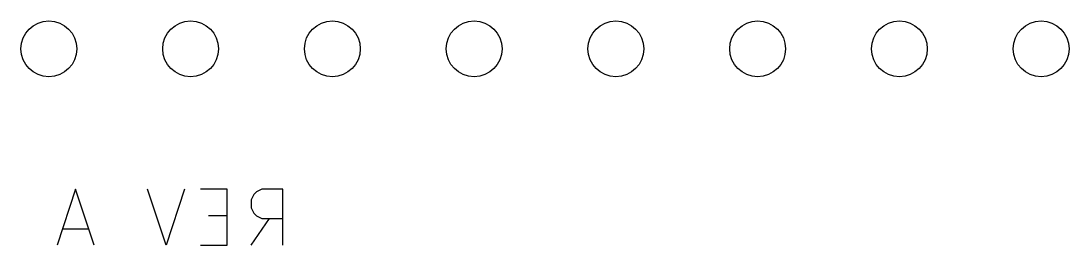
# Model space of a CAD drawing. Extents: x 83 to 192, y -148 to -51.
# Drawn here: x 104.2 to 122.98, y -57.02 to -53 of the extents above; entities that cross this region are included whole.
import ezdxf

# ---------------------------------------------------------------- set-up
doc = ezdxf.new("R2010")
doc.units = 0
doc.layers.add('BLACK', color=7, linetype='CONTINUOUS')

msp = doc.modelspace()

# ---------------------------------------------------------------- linework, layer by layer
at = {"layer": 'BLACK', "linetype": 'CONTINUOUS'}
for p, q in [((105.180078, -56.017419), (104.846745, -57.017419)), ((105.513411, -57.017419), (105.180078, -56.017419)), ((106.799126, -57.017419), (106.465793, -56.017419)), ((107.132459, -56.017419), (106.799126, -57.017419)), ((107.894364, -56.017419), (107.418174, -56.017419)), ((107.894364, -57.017419), (107.894364, -56.017419)), ((108.370555, -56.112657), (108.322936, -56.207895)), ((108.418174, -56.065038), (108.370555, -56.112657)), ((108.513412, -56.017419), (108.418174, -56.065038)), ((108.894364, -56.017419), (108.513412, -56.017419)), ((108.894364, -57.017419), (108.894364, -56.017419)), ((108.322936, -56.207895), (108.322936, -56.350752)), ((107.894364, -56.493609), (107.561031, -56.493609)), ((108.322936, -56.350752), (108.370555, -56.44599)), ((108.370555, -56.44599), (108.418174, -56.493609)), ((108.418174, -56.493609), (108.513412, -56.541228)), ((108.322936, -57.017419), (108.656269, -56.541228)), ((108.513412, -56.541228), (108.894364, -56.541228)), ((105.418173, -56.731704), (104.941983, -56.731704)), ((107.418174, -57.017419), (107.894364, -57.017419))]:
    msp.add_line(p, q, dxfattribs=at)
at = {"layer": 'BLACK'}
for centre in [(104.7, -53.5), (107.24, -53.5), (109.78, -53.5), (112.32, -53.5), (114.86, -53.5), (117.4, -53.5), (119.94, -53.5), (122.48, -53.5)]:
    msp.add_circle(centre, 0.5, dxfattribs=at)

doc.saveas('drawing.dxf')
